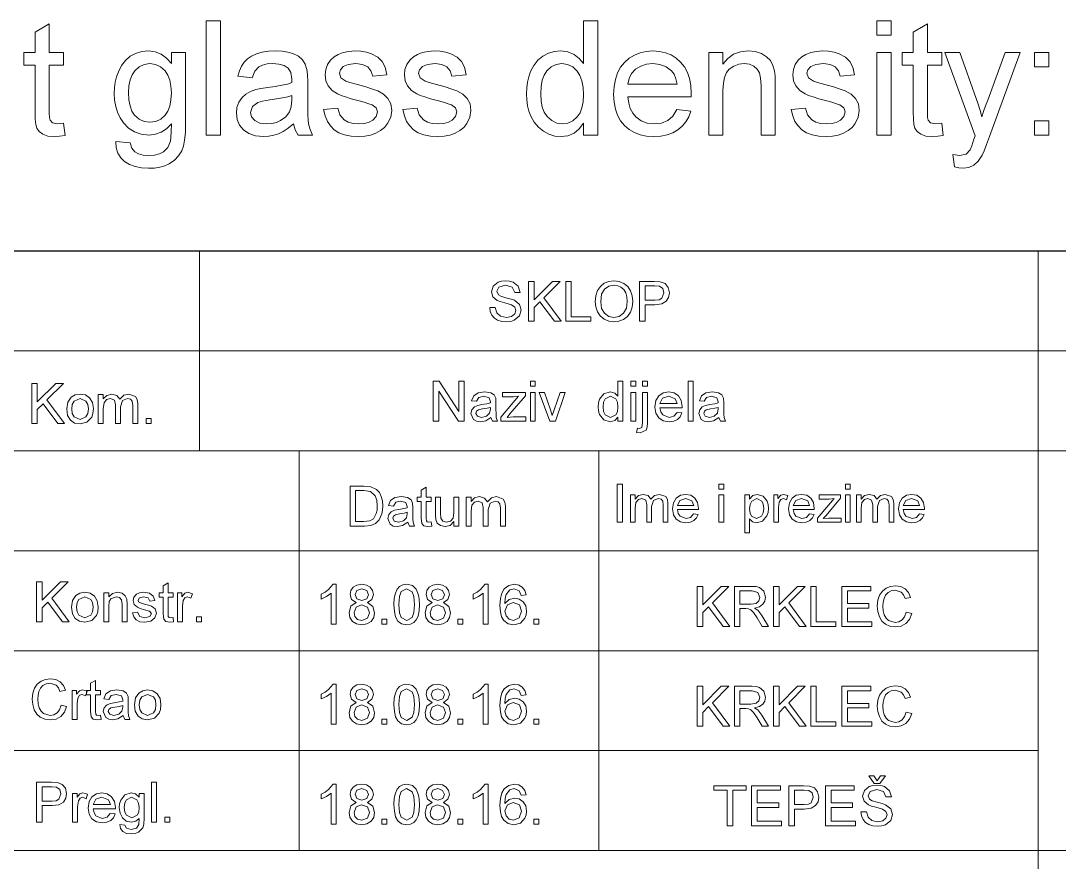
# Model space of a CAD drawing. Extents: x 0 to 297, y 0 to 562.
# Drawn here: x 224.95 to 261.35, y 18.59 to 48.06 of the extents above; entities that cross this region are included whole.
import ezdxf

# ---------------------------------------------------------------- set-up
doc = ezdxf.new("R2010")
doc.units = 0

msp = doc.modelspace()

# ---------------------------------------------------------------- linework, layer by layer
at = {"color": 7, "lineweight": 30}
msp.add_line((142.421, 40), (292, 40), dxfattribs=at)
at = {"color": 7, "lineweight": 13, "ltscale": 0.175}
msp.add_line((231.211, 40), (231.211, 33), dxfattribs=at)
at = {"color": 7, "lineweight": 13}
for p, q in [((260.611, 40), (260.611, 5)), ((142.421, 36.5), (292, 36.5)), ((292, 33), (142.421, 33)), ((142.421, 29.5), (260.611, 29.5)), ((142.421, 26), (260.611, 26)), ((142.421, 22.5), (260.611, 22.5)), ((142.421, 19), (292, 19))]:
    msp.add_line(p, q, dxfattribs=at)
at = {"color": 7, "lineweight": 13, "ltscale": 0.35}
for p, q in [((234.711, 33), (234.711, 19)), ((245.211, 33), (245.211, 19))]:
    msp.add_line(p, q, dxfattribs=at)
at = {"color": 7, "lineweight": 13}
for points in [[(231.451, 44.059), (231.451, 48.059), (231.951, 48.059), (231.951, 44.059)], [(244.673, 44.059), (244.673, 44.478), (244.523, 44.27), (244.342, 44.122), (244.129, 44.033), (243.885, 44.003), (243.666, 44.024), (243.46, 44.087), (243.266, 44.192), (243.092, 44.335), (242.946, 44.511), (242.828, 44.721), (242.76, 44.897), (242.712, 45.085), (242.683, 45.287), (242.673, 45.501), (242.682, 45.711), (242.709, 45.91), (242.753, 46.1), (242.816, 46.28), (242.927, 46.495), (243.069, 46.674), (243.244, 46.817), (243.442, 46.92), (243.655, 46.983), (243.883, 47.003), (244.127, 46.973), (244.344, 46.882), (244.527, 46.743), (244.673, 46.567), (244.673, 48.059), (245.173, 48.059), (245.173, 44.059)], [(254.951, 47.559), (254.951, 48.059), (255.451, 48.059), (255.451, 47.559)], [(226.451, 44.477), (226.506, 44.046), (226.31, 44.014), (226.135, 44.003), (225.897, 44.024), (225.719, 44.086), (225.593, 44.182), (225.511, 44.304), (225.477, 44.427), (225.457, 44.616), (225.451, 44.871), (225.451, 46.503), (225.062, 46.503), (225.062, 46.948), (225.451, 46.948), (225.451, 47.661), (225.951, 47.954), (225.951, 46.948), (226.451, 46.948), (226.451, 46.503), (225.951, 46.503), (225.951, 44.841), (225.957, 44.672), (225.977, 44.576), (226.062, 44.482), (226.233, 44.448)], [(257.228, 44.477), (257.284, 44.046), (257.087, 44.014), (256.912, 44.003), (256.674, 44.024), (256.497, 44.086), (256.371, 44.182), (256.289, 44.304), (256.255, 44.427), (256.235, 44.616), (256.228, 44.871), (256.228, 46.503), (255.84, 46.503), (255.84, 46.948), (256.228, 46.948), (256.228, 47.661), (256.728, 47.954), (256.728, 46.948), (257.228, 46.948), (257.228, 46.503), (256.728, 46.503), (256.728, 44.841), (256.735, 44.672), (256.754, 44.576), (256.84, 44.482), (257.011, 44.448)], [(228.284, 43.837), (228.784, 43.781), (228.839, 43.596), (228.946, 43.469), (229.08, 43.395), (229.243, 43.351), (229.434, 43.337), (229.639, 43.351), (229.811, 43.395), (229.948, 43.469), (230.1, 43.627), (230.194, 43.838), (230.215, 43.97), (230.226, 44.174), (230.228, 44.448), (230.062, 44.278), (229.876, 44.156), (229.671, 44.083), (229.447, 44.059), (229.173, 44.086), (228.931, 44.166), (228.723, 44.3), (228.547, 44.487), (228.432, 44.665), (228.343, 44.857), (228.279, 45.063), (228.241, 45.282), (228.228, 45.515), (228.237, 45.717), (228.264, 45.911), (228.309, 46.097), (228.371, 46.275), (228.481, 46.49), (228.619, 46.669), (228.786, 46.814), (228.977, 46.919), (229.19, 46.982), (229.423, 47.003), (229.656, 46.975), (229.869, 46.892), (230.059, 46.753), (230.228, 46.559), (230.228, 46.948), (230.728, 46.948), (230.728, 44.454), (230.72, 44.142), (230.694, 43.878), (230.651, 43.664), (230.591, 43.499), (230.482, 43.325), (230.337, 43.177), (230.157, 43.055), (230, 42.984), (229.825, 42.933), (229.633, 42.902), (229.425, 42.892), (229.179, 42.907), (228.958, 42.951), (228.762, 43.024), (228.591, 43.127), (228.452, 43.26), (228.355, 43.422), (228.299, 43.615)], [(234.506, 44.448), (234.322, 44.301), (234.147, 44.186), (233.981, 44.104), (233.815, 44.048), (233.641, 44.014), (233.459, 44.003), (233.177, 44.029), (232.941, 44.106), (232.753, 44.235), (232.616, 44.403), (232.534, 44.6), (232.506, 44.826), (232.529, 45.028), (232.599, 45.212), (232.707, 45.369), (232.844, 45.492), (233.004, 45.584), (233.184, 45.652), (233.359, 45.689), (233.604, 45.725), (233.872, 45.761), (234.102, 45.802), (234.294, 45.845), (234.448, 45.892), (234.451, 46.011), (234.417, 46.249), (234.318, 46.404), (234.179, 46.49), (234.001, 46.542), (233.784, 46.559), (233.582, 46.547), (233.419, 46.51), (233.295, 46.449), (233.158, 46.296), (233.062, 46.059), (232.562, 46.114), (232.615, 46.306), (232.688, 46.471), (232.779, 46.61), (232.894, 46.727), (233.04, 46.824), (233.215, 46.901), (233.416, 46.958), (233.637, 46.992), (233.878, 47.003), (234.111, 46.993), (234.313, 46.964), (234.484, 46.915), (234.687, 46.816), (234.828, 46.693), (234.921, 46.542), (234.982, 46.356), (235, 46.183), (235.006, 45.918), (235.006, 45.298), (235.008, 45.001), (235.015, 44.76), (235.025, 44.575), (235.04, 44.446), (235.09, 44.249), (235.173, 44.059), (234.673, 44.059), (234.566, 44.239)], [(235.562, 44.948), (236.062, 45.003), (236.138, 44.766), (236.285, 44.591), (236.424, 44.511), (236.595, 44.464), (236.798, 44.448), (237, 44.462), (237.164, 44.504), (237.29, 44.574), (237.41, 44.711), (237.451, 44.87), (237.404, 45.006), (237.265, 45.11), (237.151, 45.154), (236.984, 45.205), (236.764, 45.263), (236.532, 45.329), (236.336, 45.391), (236.175, 45.448), (236.051, 45.5), (235.863, 45.619), (235.728, 45.776), (235.645, 45.961), (235.617, 46.166), (235.639, 46.353), (235.704, 46.526), (235.807, 46.678), (235.94, 46.801), (236.073, 46.879), (236.246, 46.944), (236.446, 46.988), (236.661, 47.003), (236.874, 46.992), (237.069, 46.959), (237.246, 46.903), (237.465, 46.784), (237.619, 46.63), (237.72, 46.429), (237.784, 46.17), (237.284, 46.114), (237.225, 46.301), (237.109, 46.441), (236.933, 46.529), (236.698, 46.559), (236.43, 46.533), (236.251, 46.457), (236.151, 46.346), (236.117, 46.219), (236.173, 46.062), (236.347, 45.943), (236.481, 45.902), (236.748, 45.829), (237.042, 45.741), (237.279, 45.665), (237.46, 45.6), (237.665, 45.492), (237.82, 45.342), (237.918, 45.152), (237.951, 44.922), (237.915, 44.683), (237.808, 44.458), (237.699, 44.324), (237.563, 44.212), (237.398, 44.122), (237.212, 44.056), (237.01, 44.016), (236.792, 44.003), (236.528, 44.018), (236.298, 44.063), (236.101, 44.137), (235.937, 44.242), (235.803, 44.375), (235.696, 44.537), (235.616, 44.728)], [(238.34, 44.948), (238.84, 45.003), (238.915, 44.766), (239.063, 44.591), (239.202, 44.511), (239.372, 44.464), (239.576, 44.448), (239.778, 44.462), (239.942, 44.504), (240.068, 44.574), (240.188, 44.711), (240.228, 44.87), (240.182, 45.006), (240.043, 45.11), (239.929, 45.154), (239.762, 45.205), (239.542, 45.263), (239.31, 45.329), (239.113, 45.391), (238.953, 45.448), (238.829, 45.5), (238.641, 45.619), (238.505, 45.776), (238.423, 45.961), (238.395, 46.166), (238.417, 46.353), (238.482, 46.526), (238.584, 46.678), (238.718, 46.801), (238.85, 46.879), (239.024, 46.944), (239.224, 46.988), (239.438, 47.003), (239.652, 46.992), (239.847, 46.959), (240.024, 46.903), (240.243, 46.784), (240.396, 46.63), (240.498, 46.429), (240.562, 46.17), (240.062, 46.114), (240.003, 46.301), (239.886, 46.441), (239.711, 46.529), (239.476, 46.559), (239.207, 46.533), (239.029, 46.457), (238.928, 46.346), (238.895, 46.219), (238.951, 46.062), (239.125, 45.943), (239.259, 45.902), (239.526, 45.829), (239.82, 45.741), (240.057, 45.665), (240.238, 45.6), (240.442, 45.492), (240.598, 45.342), (240.696, 45.152), (240.728, 44.922), (240.693, 44.683), (240.586, 44.458), (240.477, 44.324), (240.34, 44.212), (240.176, 44.122), (239.989, 44.056), (239.787, 44.016), (239.57, 44.003), (239.306, 44.018), (239.076, 44.063), (238.879, 44.137), (238.715, 44.242), (238.581, 44.375), (238.474, 44.537), (238.394, 44.728)], [(247.945, 44.948), (248.435, 44.892), (248.361, 44.693), (248.26, 44.517), (248.134, 44.365), (247.981, 44.236), (247.804, 44.134), (247.604, 44.062), (247.381, 44.018), (247.136, 44.003), (246.887, 44.019), (246.66, 44.065), (246.455, 44.143), (246.271, 44.252), (246.108, 44.391), (245.971, 44.559), (245.865, 44.752), (245.789, 44.969), (245.744, 45.212), (245.728, 45.479), (245.744, 45.756), (245.79, 46.006), (245.867, 46.231), (245.974, 46.43), (246.112, 46.603), (246.275, 46.747), (246.456, 46.859), (246.655, 46.939), (246.872, 46.987), (247.108, 47.003), (247.336, 46.988), (247.547, 46.941), (247.74, 46.863), (247.916, 46.754), (248.075, 46.614), (248.21, 46.446), (248.315, 46.253), (248.391, 46.034), (248.436, 45.79), (248.451, 45.521), (248.448, 45.392), (246.228, 45.392), (246.257, 45.177), (246.313, 44.988), (246.398, 44.826), (246.511, 44.691), (246.694, 44.556), (246.906, 44.475), (247.145, 44.448), (247.407, 44.478), (247.628, 44.567), (247.807, 44.722)], [(249.062, 44.059), (249.062, 46.948), (249.562, 46.948), (249.562, 46.538), (249.732, 46.742), (249.936, 46.887), (250.174, 46.974), (250.445, 47.003), (250.687, 46.98), (250.908, 46.91), (251.092, 46.801), (251.223, 46.664), (251.312, 46.498), (251.369, 46.304), (251.389, 46.117), (251.395, 45.83), (251.395, 44.059), (250.895, 44.059), (250.895, 45.796), (250.881, 46.054), (250.84, 46.238), (250.762, 46.369), (250.642, 46.472), (250.488, 46.537), (250.309, 46.559), (250.115, 46.537), (249.94, 46.472), (249.783, 46.363), (249.686, 46.243), (249.617, 46.078), (249.576, 45.87), (249.562, 45.618), (249.562, 44.059)], [(251.951, 44.948), (252.451, 45.003), (252.526, 44.766), (252.674, 44.591), (252.813, 44.511), (252.984, 44.464), (253.187, 44.448), (253.389, 44.462), (253.553, 44.504), (253.679, 44.574), (253.799, 44.711), (253.84, 44.87), (253.793, 45.006), (253.654, 45.11), (253.54, 45.154), (253.373, 45.205), (253.153, 45.263), (252.921, 45.329), (252.725, 45.391), (252.564, 45.448), (252.44, 45.5), (252.252, 45.619), (252.116, 45.776), (252.034, 45.961), (252.006, 46.166), (252.028, 46.353), (252.093, 46.526), (252.195, 46.678), (252.329, 46.801), (252.461, 46.879), (252.635, 46.944), (252.835, 46.988), (253.05, 47.003), (253.263, 46.992), (253.458, 46.959), (253.635, 46.903), (253.854, 46.784), (254.007, 46.63), (254.109, 46.429), (254.173, 46.17), (253.673, 46.114), (253.614, 46.301), (253.497, 46.441), (253.322, 46.529), (253.087, 46.559), (252.818, 46.533), (252.64, 46.457), (252.54, 46.346), (252.506, 46.219), (252.562, 46.062), (252.736, 45.943), (252.87, 45.902), (253.137, 45.829), (253.431, 45.741), (253.668, 45.665), (253.849, 45.6), (254.054, 45.492), (254.209, 45.342), (254.307, 45.152), (254.34, 44.922), (254.304, 44.683), (254.197, 44.458), (254.088, 44.324), (253.952, 44.212), (253.787, 44.122), (253.601, 44.056), (253.398, 44.016), (253.181, 44.003), (252.917, 44.018), (252.687, 44.063), (252.49, 44.137), (252.326, 44.242), (252.192, 44.375), (252.085, 44.537), (252.005, 44.728)], [(254.951, 44.059), (254.951, 46.948), (255.451, 46.948), (255.451, 44.059)], [(257.673, 42.948), (257.617, 43.38), (257.861, 43.337), (258.088, 43.391), (258.228, 43.545), (258.28, 43.674), (258.357, 43.912), (258.395, 44.033), (257.34, 46.948), (257.868, 46.948), (258.433, 45.343), (258.504, 45.135), (258.57, 44.921), (258.63, 44.7), (258.697, 44.882), (258.768, 45.077), (258.844, 45.284), (259.451, 46.948), (259.979, 46.948), (258.905, 44.007), (258.802, 43.725), (258.714, 43.508), (258.643, 43.357), (258.51, 43.148), (258.358, 43.004), (258.182, 42.92), (257.974, 42.892), (257.831, 42.906)], [(260.479, 46.448), (260.479, 46.948), (260.979, 46.948), (260.979, 46.448)], [(228.728, 45.549), (228.742, 45.295), (228.782, 45.078), (228.849, 44.897), (228.942, 44.754), (229.096, 44.615), (229.275, 44.531), (229.478, 44.503), (229.679, 44.531), (229.857, 44.614), (230.012, 44.752), (230.107, 44.895), (230.174, 45.072), (230.215, 45.285), (230.228, 45.534), (230.214, 45.772), (230.173, 45.98), (230.103, 46.156), (230.006, 46.301), (229.847, 46.444), (229.669, 46.53), (229.47, 46.559), (229.274, 46.531), (229.099, 46.446), (228.945, 46.304), (228.85, 46.162), (228.782, 45.988), (228.742, 45.784)], [(243.173, 45.502), (243.187, 45.254), (243.229, 45.039), (243.3, 44.858), (243.399, 44.71), (243.558, 44.564), (243.735, 44.477), (243.931, 44.448), (244.127, 44.476), (244.302, 44.559), (244.457, 44.698), (244.551, 44.84), (244.619, 45.015), (244.659, 45.222), (244.673, 45.463), (244.659, 45.727), (244.618, 45.954), (244.549, 46.143), (244.452, 46.294), (244.294, 46.441), (244.113, 46.529), (243.91, 46.559), (243.711, 46.531), (243.536, 46.446), (243.384, 46.304), (243.291, 46.159), (243.226, 45.977), (243.186, 45.758)], [(246.228, 45.837), (247.951, 45.837), (247.913, 46.031), (247.847, 46.189), (247.753, 46.312), (247.57, 46.449), (247.354, 46.531), (247.105, 46.559), (246.878, 46.537), (246.677, 46.471), (246.5, 46.362), (246.361, 46.216), (246.27, 46.041)], [(234.451, 45.448), (234.305, 45.401), (234.127, 45.359), (233.917, 45.32), (233.675, 45.285), (233.424, 45.243), (233.26, 45.198), (233.072, 45.057), (233.006, 44.851), (233.042, 44.693), (233.15, 44.563), (233.327, 44.477), (233.57, 44.448), (233.747, 44.461), (233.909, 44.5), (234.058, 44.566), (234.243, 44.701), (234.372, 44.87), (234.429, 45.048), (234.448, 45.292)], [(260.479, 44.059), (260.479, 44.559), (260.979, 44.559), (260.979, 44.059)], [(241.386, 38.02), (241.58, 38.02), (241.635, 37.833), (241.768, 37.715), (241.971, 37.67), (242.148, 37.704), (242.262, 37.798), (242.3, 37.919), (242.264, 38.029), (242.145, 38.109), (241.911, 38.178), (241.755, 38.223), (241.65, 38.266), (241.495, 38.396), (241.444, 38.569), (241.504, 38.767), (241.678, 38.906), (241.799, 38.942), (241.933, 38.953), (242.079, 38.941), (242.206, 38.904), (242.387, 38.76), (242.455, 38.545), (242.261, 38.545), (242.17, 38.734), (241.941, 38.798), (241.711, 38.736), (241.639, 38.586), (241.69, 38.461), (241.78, 38.411), (241.952, 38.36), (242.133, 38.312), (242.25, 38.271), (242.435, 38.129), (242.494, 37.931), (242.431, 37.722), (242.248, 37.569), (242.121, 37.528), (241.98, 37.515), (241.806, 37.529), (241.663, 37.574), (241.549, 37.648), (241.463, 37.751), (241.407, 37.878)], [(245.08, 38.215), (245.101, 38.43), (245.163, 38.61), (245.265, 38.758), (245.4, 38.866), (245.56, 38.932), (245.742, 38.953), (245.924, 38.93), (246.088, 38.861), (246.223, 38.751), (246.322, 38.605), (246.382, 38.429), (246.403, 38.232), (246.381, 38.031), (246.318, 37.853), (246.215, 37.706), (246.077, 37.6), (245.916, 37.536), (245.742, 37.515), (245.557, 37.538), (245.392, 37.609), (245.257, 37.721), (245.16, 37.868), (245.1, 38.037)], [(242.747, 37.534), (242.747, 38.934), (242.942, 38.934), (242.942, 38.286), (243.59, 38.934), (243.855, 38.934), (243.278, 38.357), (243.894, 37.534), (243.656, 37.534), (243.143, 38.221), (242.942, 38.02), (242.942, 37.534)], [(244.05, 37.534), (244.05, 38.934), (244.244, 38.934), (244.244, 37.69), (244.925, 37.69), (244.925, 37.534)], [(245.275, 38.213), (245.308, 37.987), (245.408, 37.815), (245.557, 37.706), (245.741, 37.67), (245.926, 37.707), (246.076, 37.817), (246.175, 37.994), (246.208, 38.233), (246.194, 38.393), (246.152, 38.531), (246.082, 38.644), (245.987, 38.728), (245.872, 38.78), (245.743, 38.798), (245.565, 38.764), (245.413, 38.663), (245.309, 38.483)], [(246.636, 37.534), (246.636, 38.934), (247.155, 38.934), (247.364, 38.921), (247.534, 38.856), (247.644, 38.724), (247.686, 38.536), (247.658, 38.374), (247.576, 38.239), (247.421, 38.148), (247.178, 38.117), (246.83, 38.117), (246.83, 37.534)], [(246.83, 38.273), (247.176, 38.273), (247.323, 38.29), (247.42, 38.34), (247.492, 38.53), (247.449, 38.682), (247.337, 38.766), (247.173, 38.778), (246.83, 38.778)], [(225.335, 33.958), (225.335, 35.358), (225.53, 35.358), (225.53, 34.71), (226.178, 35.358), (226.444, 35.358), (225.867, 34.782), (226.482, 33.958), (226.245, 33.958), (225.731, 34.645), (225.53, 34.444), (225.53, 33.958)], [(239.407, 34.035), (239.407, 35.435), (239.613, 35.435), (240.302, 34.377), (240.302, 35.435), (240.496, 35.435), (240.496, 34.035), (240.29, 34.035), (239.602, 35.092), (239.602, 34.035)], [(242.81, 35.26), (242.81, 35.435), (242.985, 35.435), (242.985, 35.26)], [(245.882, 34.035), (245.882, 34.181), (245.766, 34.057), (245.607, 34.015), (245.39, 34.081), (245.237, 34.266), (245.196, 34.394), (245.182, 34.539), (245.195, 34.683), (245.232, 34.812), (245.382, 35), (245.606, 35.065), (245.767, 35.023), (245.882, 34.913), (245.882, 35.435), (246.057, 35.435), (246.057, 34.035)], [(246.33, 35.26), (246.33, 35.435), (246.505, 35.435), (246.505, 35.26)], [(246.738, 35.26), (246.738, 35.435), (246.913, 35.435), (246.913, 35.26)], [(248.344, 34.035), (248.344, 35.435), (248.519, 35.435), (248.519, 34.035)], [(226.56, 34.464), (226.599, 34.707), (226.714, 34.877), (226.857, 34.961), (227.027, 34.989), (227.214, 34.955), (227.363, 34.853), (227.461, 34.691), (227.494, 34.478), (227.479, 34.305), (227.436, 34.173), (227.268, 34), (227.027, 33.939), (226.838, 33.973), (226.689, 34.074), (226.592, 34.239)], [(227.669, 33.958), (227.669, 34.969), (227.844, 34.969), (227.844, 34.817), (227.967, 34.942), (228.141, 34.989), (228.321, 34.94), (228.419, 34.805), (228.558, 34.943), (228.734, 34.989), (228.968, 34.906), (229.029, 34.8), (229.049, 34.65), (229.049, 33.958), (228.874, 33.958), (228.874, 34.588), (228.857, 34.734), (228.797, 34.806), (228.694, 34.833), (228.517, 34.763), (228.446, 34.539), (228.446, 33.958), (228.271, 33.958), (228.271, 34.608), (228.23, 34.777), (228.093, 34.833), (227.96, 34.796), (227.871, 34.685), (227.844, 34.477), (227.844, 33.958)], [(241.43, 34.171), (241.246, 34.05), (241.063, 34.015), (240.921, 34.035), (240.816, 34.096), (240.73, 34.303), (240.762, 34.438), (240.848, 34.536), (240.967, 34.592), (241.114, 34.618), (241.288, 34.645), (241.409, 34.676), (241.41, 34.718), (241.364, 34.856), (241.177, 34.91), (241.006, 34.871), (240.924, 34.735), (240.749, 34.754), (240.825, 34.928), (240.978, 35.03), (241.21, 35.065), (241.422, 35.034), (241.542, 34.957), (241.596, 34.839), (241.605, 34.685), (241.605, 34.468), (241.608, 34.28), (241.616, 34.17), (241.663, 34.035), (241.488, 34.035)], [(241.78, 34.035), (241.78, 34.181), (242.394, 34.91), (242.217, 34.89), (241.838, 34.89), (241.838, 35.046), (242.635, 35.046), (242.635, 34.93), (242.095, 34.29), (241.995, 34.171), (242.203, 34.19), (242.655, 34.19), (242.655, 34.035)], [(242.81, 34.035), (242.81, 35.046), (242.985, 35.046), (242.985, 34.035)], [(243.488, 34.035), (243.121, 35.046), (243.307, 35.046), (243.514, 34.44), (243.578, 34.236), (243.641, 34.429), (243.85, 35.046), (244.035, 35.046), (243.693, 34.035)], [(246.33, 34.035), (246.33, 35.046), (246.505, 35.046), (246.505, 34.035)], [(246.532, 33.645), (246.564, 33.795), (246.64, 33.782), (246.714, 33.816), (246.738, 33.989), (246.738, 35.046), (246.913, 35.046), (246.913, 33.981), (246.901, 33.823), (246.865, 33.721), (246.664, 33.626)], [(247.953, 34.346), (248.125, 34.326), (248.063, 34.195), (247.966, 34.097), (247.834, 34.036), (247.67, 34.015), (247.467, 34.049), (247.31, 34.151), (247.211, 34.314), (247.177, 34.532), (247.211, 34.757), (247.312, 34.925), (247.466, 35.03), (247.66, 35.065), (247.848, 35.031), (247.999, 34.929), (248.097, 34.765), (248.13, 34.546), (248.129, 34.501), (247.352, 34.501), (247.382, 34.36), (247.451, 34.256), (247.673, 34.171), (247.842, 34.213)], [(249.413, 34.171), (249.23, 34.05), (249.047, 34.015), (248.905, 34.035), (248.8, 34.096), (248.713, 34.303), (248.746, 34.438), (248.832, 34.536), (248.951, 34.592), (249.098, 34.618), (249.272, 34.645), (249.393, 34.676), (249.394, 34.718), (249.347, 34.856), (249.161, 34.91), (248.989, 34.871), (248.908, 34.735), (248.733, 34.754), (248.809, 34.928), (248.962, 35.03), (249.193, 35.065), (249.406, 35.034), (249.526, 34.957), (249.58, 34.839), (249.588, 34.685), (249.588, 34.468), (249.591, 34.28), (249.6, 34.17), (249.647, 34.035), (249.472, 34.035)], [(226.735, 34.464), (226.756, 34.302), (226.818, 34.187), (227.027, 34.094), (227.235, 34.187), (227.298, 34.304), (227.319, 34.47), (227.298, 34.627), (227.235, 34.741), (227.027, 34.833), (226.818, 34.742), (226.756, 34.626)], [(245.357, 34.54), (245.377, 34.378), (245.436, 34.263), (245.623, 34.171), (245.807, 34.258), (245.863, 34.369), (245.882, 34.526), (245.863, 34.698), (245.805, 34.817), (245.615, 34.91), (245.431, 34.821), (245.376, 34.706)], [(247.352, 34.657), (247.955, 34.657), (247.886, 34.823), (247.659, 34.91), (247.447, 34.841)], [(241.41, 34.521), (241.297, 34.49), (241.139, 34.464), (240.993, 34.433), (240.928, 34.384), (240.905, 34.312), (240.955, 34.211), (241.102, 34.171), (241.273, 34.212), (241.383, 34.319), (241.409, 34.466)], [(249.394, 34.521), (249.281, 34.49), (249.122, 34.464), (248.977, 34.433), (248.911, 34.384), (248.888, 34.312), (248.939, 34.211), (249.086, 34.171), (249.257, 34.212), (249.366, 34.319), (249.393, 34.466)], [(229.341, 33.958), (229.341, 34.133), (229.516, 34.133), (229.516, 33.958)], [(236.493, 30.364), (236.493, 31.764), (236.971, 31.764), (237.218, 31.744), (237.422, 31.644), (237.518, 31.537), (237.586, 31.405), (237.627, 31.249), (237.641, 31.072), (237.631, 30.922), (237.604, 30.789), (237.509, 30.585), (237.383, 30.458), (237.217, 30.388), (236.994, 30.364)], [(239.332, 30.511), (239.352, 30.36), (239.222, 30.345), (239.076, 30.374), (239.003, 30.45), (238.982, 30.649), (238.982, 31.22), (238.846, 31.22), (238.846, 31.375), (238.982, 31.375), (238.982, 31.625), (239.157, 31.728), (239.157, 31.375), (239.332, 31.375), (239.332, 31.22), (239.157, 31.22), (239.157, 30.638), (239.166, 30.545), (239.196, 30.513), (239.256, 30.5)], [(245.859, 30.497), (245.859, 31.826), (246.044, 31.826), (246.044, 30.497)], [(249.422, 31.66), (249.422, 31.826), (249.588, 31.826), (249.588, 31.66)], [(253.852, 31.66), (253.852, 31.826), (254.018, 31.826), (254.018, 31.66)], [(236.688, 30.52), (236.978, 30.52), (237.189, 30.546), (237.311, 30.62), (237.41, 30.8), (237.437, 30.926), (237.446, 31.075), (237.429, 31.273), (237.376, 31.419), (237.206, 31.58), (236.973, 31.609), (236.688, 31.609)], [(238.516, 30.5), (238.332, 30.38), (238.149, 30.345), (238.007, 30.365), (237.902, 30.426), (237.816, 30.633), (237.848, 30.768), (237.934, 30.866), (238.053, 30.922), (238.2, 30.947), (238.374, 30.974), (238.495, 31.006), (238.496, 31.048), (238.45, 31.185), (238.263, 31.239), (238.092, 31.201), (238.01, 31.064), (237.835, 31.084), (237.911, 31.257), (238.064, 31.359), (238.296, 31.395), (238.508, 31.364), (238.628, 31.286), (238.682, 31.168), (238.691, 31.015), (238.691, 30.798), (238.693, 30.61), (238.702, 30.5), (238.749, 30.364), (238.574, 30.364)], [(240.129, 30.364), (240.129, 30.524), (239.995, 30.39), (239.82, 30.345), (239.66, 30.379), (239.549, 30.465), (239.498, 30.592), (239.488, 30.751), (239.488, 31.375), (239.663, 31.375), (239.663, 30.822), (239.673, 30.643), (239.74, 30.539), (239.867, 30.5), (240.008, 30.54), (240.102, 30.646), (240.129, 30.841), (240.129, 31.375), (240.304, 31.375), (240.304, 30.364)], [(240.557, 30.364), (240.557, 31.375), (240.732, 31.375), (240.732, 31.223), (240.855, 31.348), (241.03, 31.395), (241.209, 31.346), (241.308, 31.211), (241.447, 31.349), (241.623, 31.395), (241.856, 31.312), (241.917, 31.206), (241.938, 31.056), (241.938, 30.364), (241.763, 30.364), (241.763, 30.994), (241.746, 31.14), (241.686, 31.212), (241.583, 31.239), (241.406, 31.169), (241.335, 30.945), (241.335, 30.364), (241.16, 30.364), (241.16, 31.014), (241.118, 31.183), (240.982, 31.239), (240.848, 31.202), (240.76, 31.092), (240.732, 30.883), (240.732, 30.364)], [(246.321, 30.497), (246.321, 31.457), (246.487, 31.457), (246.487, 31.312), (246.604, 31.431), (246.769, 31.475), (246.94, 31.429), (247.033, 31.301), (247.165, 31.432), (247.332, 31.475), (247.554, 31.396), (247.612, 31.296), (247.631, 31.154), (247.631, 30.497), (247.465, 30.497), (247.465, 31.095), (247.449, 31.233), (247.392, 31.302), (247.294, 31.328), (247.126, 31.261), (247.059, 31.048), (247.059, 30.497), (246.893, 30.497), (246.893, 31.113), (246.853, 31.274), (246.723, 31.328), (246.597, 31.292), (246.513, 31.187), (246.487, 30.989), (246.487, 30.497)], [(248.534, 30.792), (248.697, 30.774), (248.639, 30.649), (248.546, 30.556), (248.421, 30.498), (248.265, 30.479), (248.072, 30.511), (247.923, 30.607), (247.829, 30.762), (247.797, 30.969), (247.829, 31.182), (247.925, 31.342), (248.071, 31.442), (248.256, 31.475), (248.434, 31.443), (248.577, 31.346), (248.671, 31.191), (248.702, 30.983), (248.701, 30.94), (247.963, 30.94), (247.992, 30.806), (248.057, 30.707), (248.268, 30.626), (248.428, 30.666)], [(247.963, 31.088), (248.536, 31.088), (248.47, 31.246), (248.255, 31.328), (248.054, 31.262)], [(249.422, 30.497), (249.422, 31.457), (249.588, 31.457), (249.588, 30.497)], [(250.326, 30.128), (250.326, 31.457), (250.492, 31.457), (250.492, 31.31), (250.607, 31.434), (250.762, 31.475), (250.973, 31.412), (251.11, 31.235), (251.145, 31.115), (251.157, 30.984), (251.144, 30.845), (251.104, 30.72), (250.952, 30.541), (250.742, 30.479), (250.597, 30.516), (250.492, 30.612), (250.492, 30.128)], [(250.492, 30.969), (250.51, 30.817), (250.564, 30.71), (250.738, 30.626), (250.916, 30.713), (250.972, 30.823), (250.991, 30.981), (250.972, 31.133), (250.918, 31.241), (250.745, 31.328), (250.569, 31.236), (250.511, 31.123)], [(251.341, 30.497), (251.341, 31.457), (251.489, 31.457), (251.489, 31.328), (251.586, 31.447), (251.683, 31.475), (251.84, 31.43), (251.787, 31.281), (251.677, 31.328), (251.589, 31.295), (251.533, 31.204), (251.507, 31.01), (251.507, 30.497)], [(252.594, 30.792), (252.757, 30.774), (252.699, 30.649), (252.607, 30.556), (252.481, 30.498), (252.326, 30.479), (252.133, 30.511), (251.984, 30.607), (251.89, 30.762), (251.858, 30.969), (251.89, 31.182), (251.986, 31.342), (252.132, 31.442), (252.316, 31.475), (252.495, 31.443), (252.638, 31.346), (252.731, 31.191), (252.763, 30.983), (252.762, 30.94), (252.024, 30.94), (252.052, 30.806), (252.118, 30.707), (252.329, 30.626), (252.489, 30.666)], [(252.024, 31.088), (252.596, 31.088), (252.531, 31.246), (252.316, 31.328), (252.114, 31.262)], [(252.873, 30.497), (252.873, 30.636), (253.457, 31.328), (253.288, 31.309), (252.929, 31.309), (252.929, 31.457), (253.685, 31.457), (253.685, 31.347), (253.173, 30.739), (253.077, 30.626), (253.276, 30.645), (253.704, 30.645), (253.704, 30.497)], [(253.852, 30.497), (253.852, 31.457), (254.018, 31.457), (254.018, 30.497)], [(254.239, 30.497), (254.239, 31.457), (254.405, 31.457), (254.405, 31.312), (254.522, 31.431), (254.688, 31.475), (254.858, 31.429), (254.952, 31.301), (255.084, 31.432), (255.251, 31.475), (255.472, 31.396), (255.53, 31.296), (255.55, 31.154), (255.55, 30.497), (255.384, 30.497), (255.384, 31.095), (255.368, 31.233), (255.31, 31.302), (255.213, 31.328), (255.044, 31.261), (254.978, 31.048), (254.978, 30.497), (254.811, 30.497), (254.811, 31.113), (254.772, 31.274), (254.642, 31.328), (254.516, 31.292), (254.431, 31.187), (254.405, 30.989), (254.405, 30.497)], [(256.452, 30.792), (256.615, 30.774), (256.557, 30.649), (256.464, 30.556), (256.339, 30.498), (256.183, 30.479), (255.99, 30.511), (255.842, 30.607), (255.747, 30.762), (255.716, 30.969), (255.748, 31.182), (255.843, 31.342), (255.99, 31.442), (256.174, 31.475), (256.353, 31.443), (256.496, 31.346), (256.589, 31.191), (256.62, 30.983), (256.619, 30.94), (255.882, 30.94), (255.91, 30.806), (255.976, 30.707), (256.187, 30.626), (256.347, 30.666)], [(255.882, 31.088), (256.454, 31.088), (256.388, 31.246), (256.173, 31.328), (255.972, 31.262)], [(238.496, 30.85), (238.383, 30.819), (238.225, 30.793), (238.079, 30.763), (238.014, 30.714), (237.991, 30.642), (238.041, 30.541), (238.188, 30.5), (238.359, 30.542), (238.468, 30.648), (238.495, 30.796)], [(225.505, 27.014), (225.505, 28.414), (225.699, 28.414), (225.699, 27.766), (226.347, 28.414), (226.613, 28.414), (226.036, 27.838), (226.652, 27.014), (226.414, 27.014), (225.9, 27.701), (225.699, 27.5), (225.699, 27.014)], [(226.73, 27.52), (226.768, 27.763), (226.883, 27.933), (227.026, 28.017), (227.197, 28.045), (227.384, 28.011), (227.533, 27.909), (227.63, 27.747), (227.663, 27.534), (227.649, 27.361), (227.605, 27.229), (227.437, 27.056), (227.197, 26.995), (227.008, 27.029), (226.859, 27.13), (226.762, 27.295)], [(227.857, 27.014), (227.857, 28.025), (228.032, 28.025), (228.032, 27.882), (228.163, 28.004), (228.342, 28.045), (228.503, 28.012), (228.614, 27.926), (228.665, 27.8), (228.674, 27.634), (228.674, 27.014), (228.499, 27.014), (228.499, 27.622), (228.48, 27.777), (228.411, 27.859), (228.294, 27.889), (228.11, 27.821), (228.052, 27.721), (228.032, 27.56), (228.032, 27.014)], [(228.869, 27.325), (229.044, 27.345), (229.122, 27.201), (229.301, 27.15), (229.473, 27.195), (229.53, 27.298), (229.465, 27.382), (229.289, 27.436), (229.139, 27.48), (229.04, 27.519), (228.927, 27.615), (228.888, 27.752), (228.918, 27.878), (229.001, 27.974), (229.108, 28.024), (229.253, 28.045), (229.458, 28.01), (229.588, 27.914), (229.646, 27.753), (229.471, 27.734), (229.41, 27.848), (229.266, 27.889), (229.11, 27.854), (229.063, 27.77), (229.082, 27.716), (229.143, 27.674), (229.284, 27.634), (229.431, 27.589), (229.533, 27.554), (229.659, 27.463), (229.705, 27.316), (229.655, 27.154), (229.511, 27.036), (229.299, 26.995), (229.126, 27.016), (229, 27.078), (228.916, 27.182)], [(230.288, 27.161), (230.307, 27.01), (230.177, 26.995), (230.032, 27.024), (229.959, 27.1), (229.938, 27.299), (229.938, 27.87), (229.802, 27.87), (229.802, 28.025), (229.938, 28.025), (229.938, 28.275), (230.113, 28.378), (230.113, 28.025), (230.288, 28.025), (230.288, 27.87), (230.113, 27.87), (230.113, 27.288), (230.122, 27.195), (230.152, 27.163), (230.212, 27.15)], [(230.444, 27.014), (230.444, 28.025), (230.599, 28.025), (230.599, 27.89), (230.701, 28.015), (230.804, 28.045), (230.969, 27.997), (230.913, 27.84), (230.797, 27.889), (230.704, 27.855), (230.645, 27.759), (230.619, 27.555), (230.619, 27.014)], [(236.008, 26.924), (235.833, 26.924), (235.833, 28.015), (235.667, 27.897), (235.483, 27.809), (235.483, 27.974), (235.62, 28.049), (235.739, 28.138), (235.895, 28.324), (236.008, 28.324)], [(236.704, 27.688), (236.545, 27.798), (236.494, 27.969), (236.522, 28.107), (236.605, 28.222), (236.734, 28.299), (236.9, 28.324), (237.067, 28.298), (237.198, 28.22), (237.282, 28.103), (237.311, 27.964), (237.26, 27.797), (237.105, 27.688), (237.287, 27.552), (237.349, 27.329), (237.319, 27.164), (237.226, 27.027), (237.084, 26.935), (236.902, 26.905), (236.721, 26.936), (236.578, 27.028), (236.486, 27.165), (236.455, 27.334), (236.52, 27.562)], [(236.669, 27.97), (236.729, 27.819), (236.904, 27.76), (237.076, 27.819), (237.136, 27.961), (237.074, 28.109), (236.902, 28.169), (236.73, 28.11)], [(238.03, 27.614), (238.042, 27.838), (238.08, 28.016), (238.142, 28.151), (238.229, 28.248), (238.34, 28.305), (238.477, 28.324), (238.676, 28.279), (238.813, 28.15), (238.894, 27.943), (238.917, 27.8), (238.924, 27.614), (238.912, 27.392), (238.875, 27.214), (238.813, 27.079), (238.727, 26.982), (238.615, 26.924), (238.477, 26.905), (238.3, 26.939), (238.166, 27.039), (238.09, 27.185), (238.045, 27.376)], [(238.205, 27.615), (238.225, 27.331), (238.283, 27.166), (238.477, 27.06), (238.671, 27.167), (238.73, 27.332), (238.749, 27.615), (238.73, 27.893), (238.673, 28.059), (238.475, 28.169), (238.286, 28.072), (238.225, 27.896)], [(239.368, 27.688), (239.209, 27.798), (239.158, 27.969), (239.185, 28.107), (239.269, 28.222), (239.398, 28.299), (239.564, 28.324), (239.731, 28.298), (239.862, 28.22), (239.946, 28.103), (239.974, 27.964), (239.924, 27.797), (239.769, 27.688), (239.951, 27.552), (240.013, 27.329), (239.982, 27.164), (239.89, 27.027), (239.747, 26.935), (239.566, 26.905), (239.385, 26.936), (239.242, 27.028), (239.15, 27.165), (239.119, 27.334), (239.184, 27.562)], [(239.333, 27.97), (239.393, 27.819), (239.568, 27.76), (239.739, 27.819), (239.799, 27.961), (239.737, 28.109), (239.566, 28.169), (239.394, 28.11)], [(241.336, 26.924), (241.161, 26.924), (241.161, 28.015), (240.995, 27.897), (240.811, 27.809), (240.811, 27.974), (240.948, 28.049), (241.067, 28.138), (241.223, 28.324), (241.336, 28.324)], [(242.658, 27.955), (242.483, 27.935), (242.417, 28.091), (242.243, 28.169), (242.088, 28.126), (241.968, 27.966), (241.932, 27.835), (241.919, 27.653), (242.072, 27.793), (242.261, 27.838), (242.421, 27.807), (242.556, 27.712), (242.647, 27.566), (242.677, 27.384), (242.663, 27.257), (242.62, 27.139), (242.462, 26.965), (242.235, 26.905), (242.038, 26.944), (241.881, 27.062), (241.805, 27.189), (241.759, 27.361), (241.744, 27.579), (241.761, 27.823), (241.811, 28.019), (241.896, 28.165), (242.052, 28.285), (242.254, 28.324), (242.407, 28.3), (242.529, 28.226), (242.615, 28.109)], [(248.658, 26.853), (248.658, 28.253), (248.852, 28.253), (248.852, 27.605), (249.5, 28.253), (249.766, 28.253), (249.189, 27.676), (249.805, 26.853), (249.567, 26.853), (249.053, 27.54), (248.852, 27.339), (248.852, 26.853)], [(249.96, 26.853), (249.96, 28.253), (250.572, 28.253), (250.73, 28.244), (250.844, 28.216), (250.993, 28.083), (251.049, 27.873), (251.026, 27.737), (250.957, 27.624), (250.839, 27.541), (250.672, 27.495), (250.779, 27.425), (250.927, 27.237), (251.16, 26.853), (250.936, 26.853), (250.758, 27.147), (250.63, 27.341), (250.54, 27.433), (250.459, 27.469), (250.36, 27.475), (250.155, 27.475), (250.155, 26.853)], [(250.155, 27.631), (250.536, 27.631), (250.723, 27.657), (250.821, 27.742), (250.855, 27.868), (250.789, 28.033), (250.579, 28.097), (250.155, 28.097)], [(251.335, 26.853), (251.335, 28.253), (251.529, 28.253), (251.529, 27.605), (252.178, 28.253), (252.443, 28.253), (251.866, 27.676), (252.482, 26.853), (252.244, 26.853), (251.73, 27.54), (251.529, 27.339), (251.529, 26.853)], [(252.638, 26.853), (252.638, 28.253), (252.832, 28.253), (252.832, 27.009), (253.513, 27.009), (253.513, 26.853)], [(253.726, 26.853), (253.726, 28.253), (254.738, 28.253), (254.738, 28.097), (253.921, 28.097), (253.921, 27.65), (254.679, 27.65), (254.679, 27.495), (253.921, 27.495), (253.921, 27.009), (254.776, 27.009), (254.776, 26.853)], [(255.982, 27.344), (256.176, 27.298), (256.097, 27.098), (255.972, 26.953), (255.809, 26.863), (255.612, 26.834), (255.412, 26.857), (255.253, 26.925), (255.132, 27.037), (255.043, 27.19), (254.989, 27.37), (254.971, 27.563), (254.991, 27.767), (255.051, 27.943), (255.149, 28.085), (255.28, 28.188), (255.436, 28.251), (255.606, 28.272), (255.792, 28.246), (255.946, 28.166), (256.063, 28.039), (256.138, 27.868), (255.943, 27.826), (255.888, 27.957), (255.812, 28.047), (255.597, 28.117), (255.46, 28.098), (255.347, 28.04), (255.262, 27.949), (255.206, 27.833), (255.176, 27.701), (255.165, 27.565), (255.178, 27.398), (255.215, 27.253), (255.278, 27.137), (255.368, 27.055), (255.594, 26.989), (255.73, 27.012), (255.843, 27.079), (255.929, 27.19)], [(226.905, 27.52), (226.925, 27.358), (226.988, 27.243), (227.197, 27.15), (227.405, 27.243), (227.467, 27.36), (227.488, 27.526), (227.467, 27.683), (227.404, 27.797), (227.197, 27.889), (226.988, 27.798), (226.925, 27.682)], [(241.919, 27.388), (241.959, 27.222), (242.066, 27.102), (242.221, 27.06), (242.424, 27.146), (242.502, 27.379), (242.425, 27.601), (242.214, 27.683), (242.005, 27.601)], [(236.63, 27.335), (236.658, 27.199), (236.757, 27.097), (236.904, 27.06), (237.103, 27.137), (237.174, 27.33), (237.1, 27.527), (236.898, 27.605), (236.701, 27.528)], [(239.294, 27.335), (239.322, 27.199), (239.421, 27.097), (239.568, 27.06), (239.767, 27.137), (239.838, 27.33), (239.764, 27.527), (239.562, 27.605), (239.365, 27.528)], [(231.105, 27.014), (231.105, 27.189), (231.28, 27.189), (231.28, 27.014)], [(237.602, 26.924), (237.602, 27.099), (237.777, 27.099), (237.777, 26.924)], [(240.266, 26.924), (240.266, 27.099), (240.441, 27.099), (240.441, 26.924)], [(242.93, 26.924), (242.93, 27.099), (243.105, 27.099), (243.105, 26.924)], [(226.364, 24.088), (226.559, 24.041), (226.479, 23.842), (226.355, 23.696), (226.191, 23.607), (225.994, 23.577), (225.794, 23.6), (225.636, 23.668), (225.514, 23.781), (225.425, 23.934), (225.371, 24.114), (225.353, 24.307), (225.373, 24.51), (225.434, 24.686), (225.531, 24.828), (225.662, 24.932), (225.818, 24.995), (225.988, 25.016), (226.174, 24.989), (226.328, 24.91), (226.445, 24.782), (226.52, 24.612), (226.325, 24.569), (226.27, 24.7), (226.195, 24.791), (225.979, 24.86), (225.842, 24.841), (225.729, 24.783), (225.644, 24.693), (225.588, 24.576), (225.558, 24.444), (225.548, 24.308), (225.56, 24.141), (225.597, 23.997), (225.66, 23.881), (225.75, 23.798), (225.976, 23.732), (226.112, 23.755), (226.226, 23.822), (226.312, 23.933)], [(227.745, 23.743), (227.764, 23.592), (227.634, 23.577), (227.489, 23.606), (227.416, 23.682), (227.395, 23.881), (227.395, 24.452), (227.259, 24.452), (227.259, 24.607), (227.395, 24.607), (227.395, 24.857), (227.57, 24.959), (227.57, 24.607), (227.745, 24.607), (227.745, 24.452), (227.57, 24.452), (227.57, 23.87), (227.579, 23.777), (227.609, 23.744), (227.669, 23.732)], [(236.008, 23.424), (235.833, 23.424), (235.833, 24.515), (235.667, 24.397), (235.483, 24.309), (235.483, 24.474), (235.62, 24.549), (235.739, 24.638), (235.895, 24.824), (236.008, 24.824)], [(236.704, 24.188), (236.545, 24.298), (236.494, 24.469), (236.522, 24.607), (236.605, 24.722), (236.734, 24.799), (236.9, 24.824), (237.067, 24.798), (237.198, 24.72), (237.282, 24.603), (237.311, 24.464), (237.26, 24.297), (237.105, 24.188), (237.287, 24.052), (237.349, 23.829), (237.319, 23.664), (237.226, 23.527), (237.084, 23.435), (236.902, 23.405), (236.721, 23.436), (236.578, 23.528), (236.486, 23.665), (236.455, 23.834), (236.52, 24.062)], [(238.03, 24.114), (238.042, 24.338), (238.08, 24.516), (238.142, 24.651), (238.229, 24.748), (238.34, 24.805), (238.477, 24.824), (238.676, 24.779), (238.813, 24.65), (238.894, 24.443), (238.917, 24.3), (238.924, 24.114), (238.912, 23.892), (238.875, 23.714), (238.813, 23.579), (238.727, 23.482), (238.615, 23.424), (238.477, 23.405), (238.3, 23.439), (238.166, 23.539), (238.09, 23.685), (238.045, 23.876)], [(239.368, 24.188), (239.209, 24.298), (239.158, 24.469), (239.185, 24.607), (239.269, 24.722), (239.398, 24.799), (239.564, 24.824), (239.731, 24.798), (239.862, 24.72), (239.946, 24.603), (239.974, 24.464), (239.924, 24.297), (239.769, 24.188), (239.951, 24.052), (240.013, 23.829), (239.982, 23.664), (239.89, 23.527), (239.747, 23.435), (239.566, 23.405), (239.385, 23.436), (239.242, 23.528), (239.15, 23.665), (239.119, 23.834), (239.184, 24.062)], [(241.336, 23.424), (241.161, 23.424), (241.161, 24.515), (240.995, 24.397), (240.811, 24.309), (240.811, 24.474), (240.948, 24.549), (241.067, 24.638), (241.223, 24.824), (241.336, 24.824)], [(242.658, 24.455), (242.483, 24.435), (242.417, 24.591), (242.243, 24.669), (242.088, 24.626), (241.968, 24.466), (241.932, 24.335), (241.919, 24.153), (242.072, 24.293), (242.261, 24.338), (242.421, 24.307), (242.556, 24.212), (242.647, 24.066), (242.677, 23.884), (242.663, 23.757), (242.62, 23.639), (242.462, 23.465), (242.235, 23.405), (242.038, 23.444), (241.881, 23.562), (241.805, 23.689), (241.759, 23.861), (241.744, 24.079), (241.761, 24.323), (241.811, 24.519), (241.896, 24.665), (242.052, 24.785), (242.254, 24.824), (242.407, 24.8), (242.529, 24.726), (242.615, 24.609)], [(248.658, 23.353), (248.658, 24.753), (248.852, 24.753), (248.852, 24.105), (249.5, 24.753), (249.766, 24.753), (249.189, 24.176), (249.805, 23.353), (249.567, 23.353), (249.053, 24.04), (248.852, 23.839), (248.852, 23.353)], [(249.96, 23.353), (249.96, 24.753), (250.572, 24.753), (250.73, 24.744), (250.844, 24.716), (250.993, 24.583), (251.049, 24.373), (251.026, 24.237), (250.957, 24.124), (250.839, 24.041), (250.672, 23.995), (250.779, 23.925), (250.927, 23.737), (251.16, 23.353), (250.936, 23.353), (250.758, 23.647), (250.63, 23.841), (250.54, 23.933), (250.459, 23.969), (250.36, 23.975), (250.155, 23.975), (250.155, 23.353)], [(251.335, 23.353), (251.335, 24.753), (251.529, 24.753), (251.529, 24.105), (252.178, 24.753), (252.443, 24.753), (251.866, 24.176), (252.482, 23.353), (252.244, 23.353), (251.73, 24.04), (251.529, 23.839), (251.529, 23.353)], [(252.638, 23.353), (252.638, 24.753), (252.832, 24.753), (252.832, 23.509), (253.513, 23.509), (253.513, 23.353)], [(253.726, 23.353), (253.726, 24.753), (254.738, 24.753), (254.738, 24.597), (253.921, 24.597), (253.921, 24.15), (254.679, 24.15), (254.679, 23.995), (253.921, 23.995), (253.921, 23.509), (254.776, 23.509), (254.776, 23.353)], [(255.982, 23.844), (256.176, 23.798), (256.097, 23.598), (255.972, 23.453), (255.809, 23.363), (255.612, 23.334), (255.412, 23.357), (255.253, 23.425), (255.132, 23.537), (255.043, 23.69), (254.989, 23.87), (254.971, 24.063), (254.991, 24.267), (255.051, 24.443), (255.149, 24.585), (255.28, 24.688), (255.436, 24.751), (255.606, 24.772), (255.792, 24.746), (255.946, 24.666), (256.063, 24.539), (256.138, 24.368), (255.943, 24.326), (255.888, 24.457), (255.812, 24.547), (255.597, 24.617), (255.46, 24.598), (255.347, 24.54), (255.262, 24.449), (255.206, 24.333), (255.176, 24.201), (255.165, 24.065), (255.178, 23.898), (255.215, 23.753), (255.278, 23.637), (255.368, 23.555), (255.594, 23.489), (255.73, 23.512), (255.843, 23.579), (255.929, 23.69)], [(226.753, 23.596), (226.753, 24.607), (226.909, 24.607), (226.909, 24.472), (227.011, 24.597), (227.114, 24.627), (227.278, 24.579), (227.222, 24.422), (227.107, 24.471), (227.014, 24.437), (226.955, 24.341), (226.928, 24.137), (226.928, 23.596)], [(228.542, 23.732), (228.358, 23.612), (228.176, 23.577), (228.034, 23.597), (227.929, 23.658), (227.842, 23.865), (227.875, 24), (227.96, 24.098), (228.079, 24.154), (228.226, 24.179), (228.4, 24.206), (228.522, 24.238), (228.523, 24.28), (228.476, 24.417), (228.289, 24.471), (228.118, 24.433), (228.037, 24.296), (227.862, 24.316), (227.937, 24.489), (228.09, 24.591), (228.322, 24.627), (228.534, 24.596), (228.655, 24.518), (228.709, 24.4), (228.717, 24.247), (228.717, 24.03), (228.72, 23.842), (228.729, 23.732), (228.775, 23.596), (228.6, 23.596)], [(228.931, 24.102), (228.969, 24.345), (229.085, 24.515), (229.227, 24.599), (229.398, 24.627), (229.585, 24.593), (229.734, 24.491), (229.832, 24.329), (229.864, 24.116), (229.85, 23.943), (229.807, 23.811), (229.639, 23.638), (229.398, 23.577), (229.209, 23.611), (229.06, 23.712), (228.963, 23.877)], [(229.106, 24.102), (229.127, 23.94), (229.189, 23.825), (229.398, 23.732), (229.606, 23.825), (229.669, 23.942), (229.689, 24.108), (229.668, 24.265), (229.606, 24.379), (229.398, 24.471), (229.189, 24.379), (229.127, 24.264)], [(236.669, 24.47), (236.729, 24.319), (236.904, 24.26), (237.076, 24.319), (237.136, 24.461), (237.074, 24.609), (236.902, 24.669), (236.73, 24.61)], [(238.205, 24.115), (238.225, 23.831), (238.283, 23.666), (238.477, 23.56), (238.671, 23.667), (238.73, 23.832), (238.749, 24.115), (238.73, 24.393), (238.673, 24.559), (238.475, 24.669), (238.286, 24.572), (238.225, 24.396)], [(239.333, 24.47), (239.393, 24.319), (239.568, 24.26), (239.739, 24.319), (239.799, 24.461), (239.737, 24.609), (239.566, 24.669), (239.394, 24.61)], [(250.155, 24.131), (250.536, 24.131), (250.723, 24.157), (250.821, 24.242), (250.855, 24.368), (250.789, 24.533), (250.579, 24.597), (250.155, 24.597)], [(228.523, 24.082), (228.409, 24.051), (228.251, 24.025), (228.106, 23.995), (228.04, 23.946), (228.017, 23.874), (228.067, 23.773), (228.215, 23.732), (228.385, 23.774), (228.495, 23.88), (228.522, 24.028)], [(236.63, 23.835), (236.658, 23.699), (236.757, 23.597), (236.904, 23.56), (237.103, 23.637), (237.174, 23.83), (237.1, 24.027), (236.898, 24.105), (236.701, 24.028)], [(239.294, 23.835), (239.322, 23.699), (239.421, 23.597), (239.568, 23.56), (239.767, 23.637), (239.838, 23.83), (239.764, 24.027), (239.562, 24.105), (239.365, 24.028)], [(241.919, 23.888), (241.959, 23.722), (242.066, 23.602), (242.221, 23.56), (242.424, 23.646), (242.502, 23.879), (242.425, 24.101), (242.214, 24.183), (242.005, 24.101)], [(237.602, 23.424), (237.602, 23.599), (237.777, 23.599), (237.777, 23.424)], [(240.266, 23.424), (240.266, 23.599), (240.441, 23.599), (240.441, 23.424)], [(242.93, 23.424), (242.93, 23.599), (243.105, 23.599), (243.105, 23.424)], [(254.961, 21.446), (255.088, 21.621), (255.263, 21.621), (255.059, 21.349), (254.864, 21.349), (254.679, 21.621), (254.854, 21.621)], [(225.505, 19.992), (225.505, 21.392), (226.024, 21.392), (226.233, 21.379), (226.403, 21.315), (226.513, 21.182), (226.555, 20.994), (226.527, 20.832), (226.445, 20.697), (226.29, 20.606), (226.047, 20.575), (225.699, 20.575), (225.699, 19.992)], [(225.699, 20.731), (226.045, 20.731), (226.191, 20.748), (226.288, 20.799), (226.36, 20.989), (226.318, 21.141), (226.206, 21.224), (226.041, 21.237), (225.699, 21.237)], [(229.53, 19.992), (229.53, 21.392), (229.705, 21.392), (229.705, 19.992)], [(236.008, 19.924), (235.833, 19.924), (235.833, 21.015), (235.667, 20.897), (235.483, 20.809), (235.483, 20.974), (235.62, 21.049), (235.739, 21.138), (235.895, 21.324), (236.008, 21.324)], [(236.704, 20.688), (236.545, 20.798), (236.494, 20.969), (236.522, 21.107), (236.605, 21.222), (236.734, 21.299), (236.9, 21.324), (237.067, 21.298), (237.198, 21.22), (237.282, 21.103), (237.311, 20.964), (237.26, 20.797), (237.105, 20.688), (237.287, 20.552), (237.349, 20.329), (237.319, 20.164), (237.226, 20.027), (237.084, 19.935), (236.902, 19.905), (236.721, 19.936), (236.578, 20.028), (236.486, 20.165), (236.455, 20.334), (236.52, 20.562)], [(236.669, 20.97), (236.729, 20.819), (236.904, 20.76), (237.076, 20.819), (237.136, 20.961), (237.074, 21.109), (236.902, 21.169), (236.73, 21.11)], [(238.03, 20.614), (238.042, 20.838), (238.08, 21.016), (238.142, 21.151), (238.229, 21.248), (238.34, 21.305), (238.477, 21.324), (238.676, 21.279), (238.813, 21.15), (238.894, 20.943), (238.917, 20.8), (238.924, 20.614), (238.912, 20.392), (238.875, 20.214), (238.813, 20.079), (238.727, 19.982), (238.615, 19.924), (238.477, 19.905), (238.3, 19.939), (238.166, 20.039), (238.09, 20.185), (238.045, 20.376)], [(238.205, 20.615), (238.225, 20.331), (238.283, 20.166), (238.477, 20.06), (238.671, 20.167), (238.73, 20.332), (238.749, 20.615), (238.73, 20.893), (238.673, 21.059), (238.475, 21.169), (238.286, 21.072), (238.225, 20.896)], [(239.368, 20.688), (239.209, 20.798), (239.158, 20.969), (239.185, 21.107), (239.269, 21.222), (239.398, 21.299), (239.564, 21.324), (239.731, 21.298), (239.862, 21.22), (239.946, 21.103), (239.974, 20.964), (239.924, 20.797), (239.769, 20.688), (239.951, 20.552), (240.013, 20.329), (239.982, 20.164), (239.89, 20.027), (239.747, 19.935), (239.566, 19.905), (239.385, 19.936), (239.242, 20.028), (239.15, 20.165), (239.119, 20.334), (239.184, 20.562)], [(239.333, 20.97), (239.393, 20.819), (239.568, 20.76), (239.739, 20.819), (239.799, 20.961), (239.737, 21.109), (239.566, 21.169), (239.394, 21.11)], [(241.336, 19.924), (241.161, 19.924), (241.161, 21.015), (240.995, 20.897), (240.811, 20.809), (240.811, 20.974), (240.948, 21.049), (241.067, 21.138), (241.223, 21.324), (241.336, 21.324)], [(242.658, 20.955), (242.483, 20.935), (242.417, 21.091), (242.243, 21.169), (242.088, 21.126), (241.968, 20.966), (241.932, 20.835), (241.919, 20.653), (242.072, 20.793), (242.261, 20.838), (242.421, 20.807), (242.556, 20.712), (242.647, 20.566), (242.677, 20.384), (242.663, 20.257), (242.62, 20.139), (242.462, 19.965), (242.235, 19.905), (242.038, 19.944), (241.881, 20.062), (241.805, 20.189), (241.759, 20.361), (241.744, 20.579), (241.761, 20.823), (241.811, 21.019), (241.896, 21.165), (242.052, 21.285), (242.254, 21.324), (242.407, 21.3), (242.529, 21.226), (242.615, 21.109)], [(249.711, 19.871), (249.711, 21.116), (249.245, 21.116), (249.245, 21.271), (250.373, 21.271), (250.373, 21.116), (249.906, 21.116), (249.906, 19.871)], [(250.567, 19.871), (250.567, 21.271), (251.578, 21.271), (251.578, 21.116), (250.761, 21.116), (250.761, 20.668), (251.52, 20.668), (251.52, 20.513), (250.761, 20.513), (250.761, 20.027), (251.617, 20.027), (251.617, 19.871)], [(251.87, 19.871), (251.87, 21.271), (252.389, 21.271), (252.598, 21.258), (252.768, 21.194), (252.878, 21.061), (252.92, 20.873), (252.892, 20.711), (252.81, 20.576), (252.655, 20.485), (252.412, 20.455), (252.064, 20.455), (252.064, 19.871)], [(252.064, 20.61), (252.41, 20.61), (252.556, 20.627), (252.653, 20.678), (252.725, 20.868), (252.683, 21.02), (252.571, 21.103), (252.406, 21.116), (252.064, 21.116)], [(253.153, 19.871), (253.153, 21.271), (254.164, 21.271), (254.164, 21.116), (253.348, 21.116), (253.348, 20.668), (254.106, 20.668), (254.106, 20.513), (253.348, 20.513), (253.348, 20.027), (254.203, 20.027), (254.203, 19.871)], [(254.398, 20.357), (254.592, 20.357), (254.647, 20.17), (254.78, 20.052), (254.983, 20.007), (255.16, 20.041), (255.274, 20.135), (255.311, 20.256), (255.275, 20.366), (255.157, 20.446), (254.923, 20.515), (254.767, 20.561), (254.662, 20.603), (254.507, 20.733), (254.456, 20.906), (254.516, 21.104), (254.69, 21.243), (254.811, 21.279), (254.945, 21.291), (255.09, 21.278), (255.217, 21.242), (255.399, 21.098), (255.467, 20.882), (255.273, 20.882), (255.182, 21.071), (254.952, 21.135), (254.722, 21.073), (254.65, 20.923), (254.701, 20.798), (254.792, 20.748), (254.964, 20.697), (255.144, 20.649), (255.262, 20.608), (255.446, 20.466), (255.506, 20.268), (255.442, 20.059), (255.259, 19.906), (255.133, 19.865), (254.991, 19.852), (254.818, 19.867), (254.674, 19.911), (254.561, 19.985), (254.474, 20.089), (254.419, 20.215)], [(226.769, 19.992), (226.769, 21.003), (226.924, 21.003), (226.924, 20.868), (227.026, 20.993), (227.129, 21.023), (227.294, 20.975), (227.238, 20.818), (227.122, 20.867), (227.029, 20.833), (226.97, 20.737), (226.944, 20.533), (226.944, 19.992)], [(228.089, 20.303), (228.26, 20.284), (228.199, 20.152), (228.102, 20.054), (227.97, 19.993), (227.805, 19.973), (227.602, 20.007), (227.446, 20.108), (227.346, 20.272), (227.313, 20.489), (227.347, 20.714), (227.447, 20.883), (227.602, 20.988), (227.796, 21.023), (227.984, 20.989), (228.134, 20.887), (228.233, 20.723), (228.266, 20.504), (228.265, 20.459), (227.488, 20.459), (227.518, 20.317), (227.587, 20.213), (227.809, 20.128), (227.978, 20.17)], [(227.488, 20.614), (228.091, 20.614), (228.021, 20.781), (227.795, 20.867), (227.583, 20.798)], [(228.421, 19.914), (228.596, 19.895), (228.653, 19.785), (228.824, 19.739), (229.004, 19.785), (229.09, 19.915), (229.102, 20.128), (228.979, 20.026), (228.828, 19.992), (228.648, 20.03), (228.513, 20.142), (228.43, 20.307), (228.402, 20.502), (228.414, 20.64), (228.452, 20.768), (228.597, 20.956), (228.82, 21.023), (228.976, 20.984), (229.102, 20.867), (229.102, 21.003), (229.277, 21.003), (229.277, 20.13), (229.265, 19.929), (229.229, 19.796), (229.077, 19.641), (228.961, 19.598), (228.821, 19.584), (228.657, 19.604), (228.529, 19.666), (228.446, 19.769)], [(228.577, 20.514), (228.596, 20.349), (228.652, 20.235), (228.839, 20.148), (229.026, 20.235), (229.083, 20.347), (229.102, 20.508), (229.082, 20.664), (229.024, 20.777), (228.836, 20.867), (228.653, 20.778), (228.596, 20.667)], [(236.63, 20.335), (236.658, 20.199), (236.757, 20.097), (236.904, 20.06), (237.103, 20.137), (237.174, 20.33), (237.1, 20.527), (236.898, 20.605), (236.701, 20.528)], [(239.294, 20.335), (239.322, 20.199), (239.421, 20.097), (239.568, 20.06), (239.767, 20.137), (239.838, 20.33), (239.764, 20.527), (239.562, 20.605), (239.365, 20.528)], [(241.919, 20.388), (241.959, 20.222), (242.066, 20.102), (242.221, 20.06), (242.424, 20.146), (242.502, 20.379), (242.425, 20.601), (242.214, 20.683), (242.005, 20.601)], [(229.996, 19.992), (229.996, 20.167), (230.171, 20.167), (230.171, 19.992)], [(237.602, 19.924), (237.602, 20.099), (237.777, 20.099), (237.777, 19.924)], [(240.266, 19.924), (240.266, 20.099), (240.441, 20.099), (240.441, 19.924)], [(242.93, 19.924), (242.93, 20.099), (243.105, 20.099), (243.105, 19.924)]]:
    msp.add_lwpolyline(points, close=True, dxfattribs=at)

doc.saveas('drawing.dxf')
